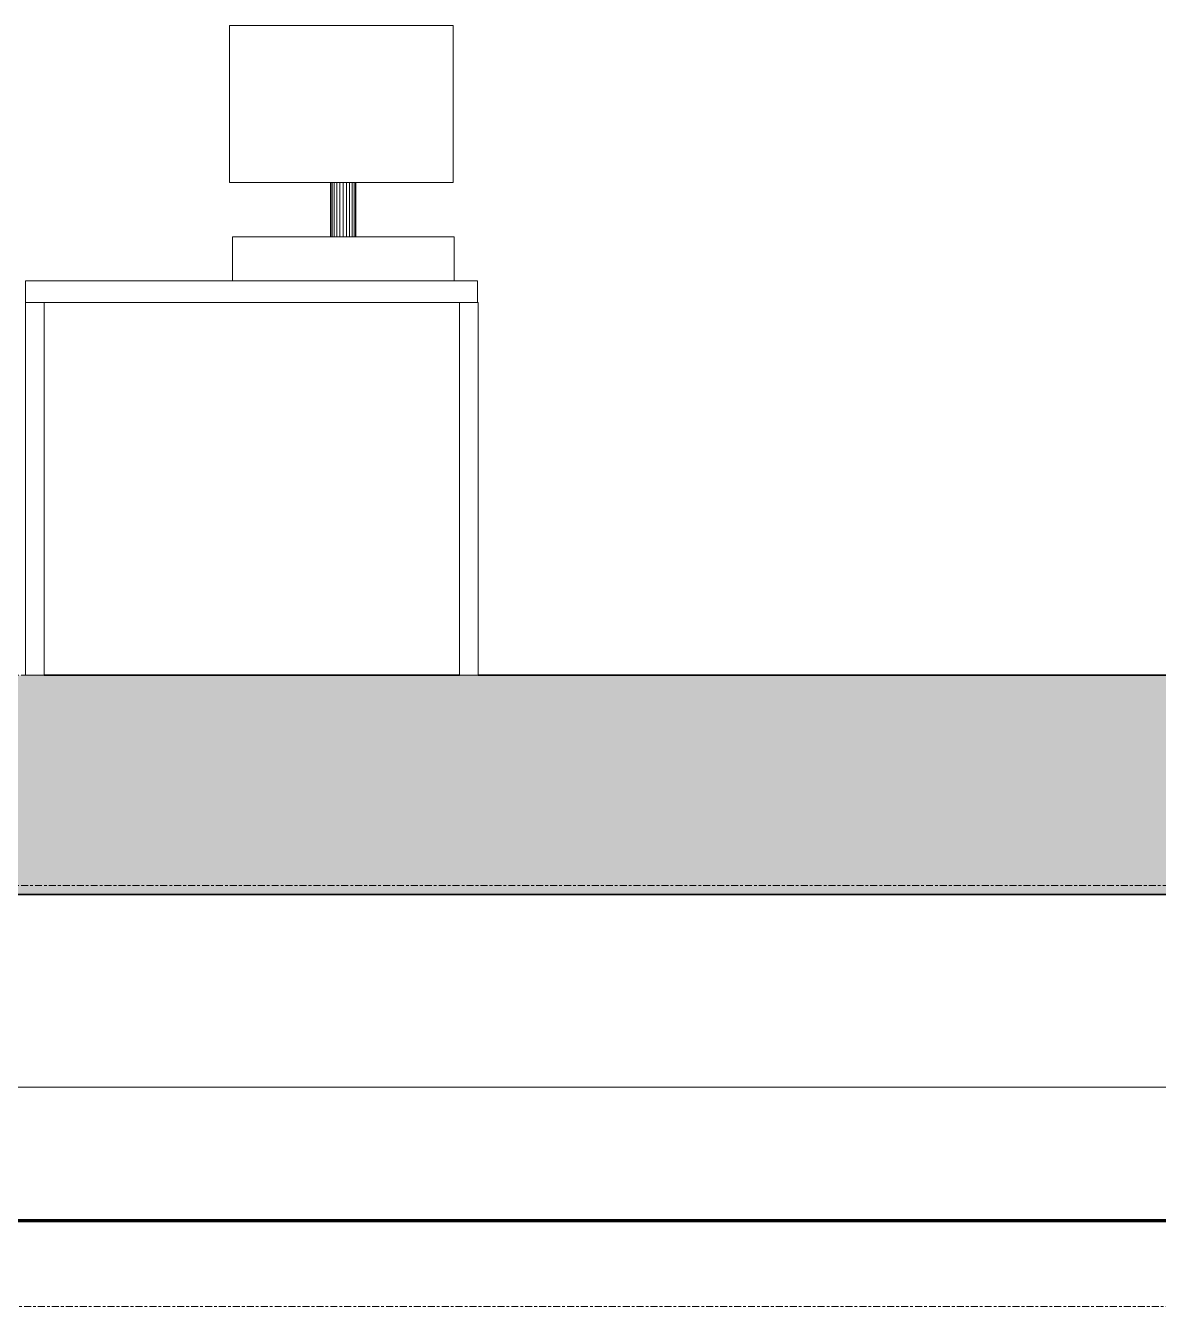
# Model space of a CAD drawing. Header units: centimetres. Extents: x -13689 to 3489, y -437 to 1921.
# Drawn here: x -3296.9 to -3038.6, y -50 to 242.2 of the extents above; entities that cross this region are included whole.
import ezdxf

# ---------------------------------------------------------------- set-up
doc = ezdxf.new("R2010")
doc.units = ezdxf.units.CM
doc.linetypes.add('Centre', pattern=[3.175, 0.635, -0.475, 1.59, -0.475])
for name, color, linetype, lineweight in [('A-FLOR', 7, 'Continuous', 9), ('A-FLOR-LEVL', 7, 'Continuous', 9), ('A-FLOR-PATT', 7, 'Continuous', 35), ('C-BLDG-PADS', 7, 'Continuous', 9), ('C-TOPO', 7, 'Continuous', 9), ('M-EQPM', 7, 'Continuous', 9)]:
    doc.layers.add(name, color=color, linetype=linetype, lineweight=lineweight)

# ---------------------------------------------------------------- blocks, each defined once
blk = doc.blocks.new('PQ_RVR_EST-01_ZZ_ZZ_MO_T_A_rvt-2-Sección 3-2')
at = {"layer": 'A-FLOR-PATT', "lineweight": 9, "true_color": 0x9a9a9a}
blk.add_hatch(color=253, dxfattribs=at).paths.add_polyline_path([(2109.22, 44), (2109.22, 94), (-4380.02, 94), (-4380.02, 44), (2057.62, 44)])
at = {"layer": 'A-FLOR', "lineweight": 35}
for p, q in [((-2330.87, 94), (-2425.56, 94)), ((-1333.55, 94), (-2326.62, 94)), ((-4380.02, 44), (1957.62, 44))]:
    blk.add_line(p, q, dxfattribs=at)
blk = doc.blocks.new('EQ-05-013 - EQ-05-013_dwg_Agrupar_512-1554282-Sección 3-2')
at = {"layer": 'M-EQPM', "color": 253, "true_color": 0x999999}
for p, q in [((-2382.61, 194), (-2332.11, 194)), ((-2382.61, 194), (-2382.61, 184)), ((-2382.61, 184), (-2382.61, 194)), ((-2332.11, 194), (-2332.11, 184)), ((-2332.11, 184), (-2332.11, 194))]:
    blk.add_line(p, q, dxfattribs=at)
at = {"layer": 'M-EQPM', "color": 253, "true_color": 0x999999, "flags": 128}
for points in [[(-2332.11, 184), (-2332.11, 194), (-2382.61, 194)], [(-2332.11, 194), (-2382.61, 194), (-2382.61, 184)]]:
    blk.add_lwpolyline(points, dxfattribs=at)
blk = doc.blocks.new('EQ-05-013 - EQ-05-013_dwg_Agrupar_939-1554283-Sección 3-2')
at = {"layer": 'M-EQPM', "color": 251, "true_color": 0x666666}
for p, q in [((-2360.31, 206.4), (-2360.31, 194)), ((-2360.31, 206.4), (-2360.31, 194)), ((-2360.31, 194), (-2360.31, 206.4)), ((-2360.21, 206.4), (-2360.21, 194)), ((-2360.21, 206.4), (-2360.21, 194)), ((-2360.21, 194), (-2360.21, 206.4)), ((-2359.92, 206.4), (-2359.92, 194)), ((-2359.92, 206.4), (-2359.92, 194)), ((-2359.92, 194), (-2359.92, 206.4)), ((-2359.46, 206.4), (-2359.46, 194)), ((-2359.46, 206.4), (-2359.46, 194)), ((-2359.46, 194), (-2359.46, 206.4)), ((-2358.86, 206.4), (-2358.86, 194)), ((-2358.86, 206.4), (-2358.86, 194)), ((-2358.86, 194), (-2358.86, 206.4)), ((-2358.16, 206.4), (-2358.16, 194)), ((-2358.16, 206.4), (-2358.16, 194)), ((-2358.16, 194), (-2358.16, 206.4)), ((-2357.41, 206.4), (-2357.41, 194)), ((-2357.41, 206.4), (-2357.41, 194)), ((-2357.41, 194), (-2357.41, 206.4)), ((-2356.66, 206.4), (-2356.66, 194)), ((-2356.66, 206.4), (-2356.66, 194)), ((-2356.66, 194), (-2356.66, 206.4)), ((-2355.96, 206.4), (-2355.96, 194)), ((-2355.96, 206.4), (-2355.96, 194)), ((-2355.96, 194), (-2355.96, 206.4)), ((-2355.36, 206.4), (-2355.36, 194)), ((-2355.36, 206.4), (-2355.36, 194)), ((-2355.36, 194), (-2355.36, 206.4)), ((-2354.9, 206.4), (-2354.9, 194)), ((-2354.9, 206.4), (-2354.9, 194)), ((-2354.9, 194), (-2354.9, 206.4)), ((-2354.61, 206.4), (-2354.61, 194)), ((-2354.61, 206.4), (-2354.61, 194)), ((-2354.61, 194), (-2354.61, 206.4)), ((-2354.51, 206.4), (-2354.51, 194)), ((-2354.51, 206.4), (-2354.51, 194)), ((-2354.51, 194), (-2354.51, 206.4))]:
    blk.add_line(p, q, dxfattribs=at)
blk = doc.blocks.new('EQ-05-013 - EQ-05-013_dwg_Agrupar_940-1554284-Sección 3-2')
at = {"layer": 'M-EQPM', "color": 253, "true_color": 0x999999}
for p, q in [((-2383.31, 242.2), (-2332.31, 242.2)), ((-2383.31, 242.2), (-2383.31, 206.4)), ((-2332.31, 242.2), (-2383.31, 242.2)), ((-2383.31, 206.4), (-2383.31, 242.2)), ((-2332.31, 242.2), (-2332.31, 206.4)), ((-2383.31, 206.4), (-2332.31, 206.4)), ((-2332.31, 206.4), (-2383.31, 206.4))]:
    blk.add_line(p, q, dxfattribs=at)
at = {"layer": 'M-EQPM', "color": 253, "true_color": 0x999999, "flags": 128}
for points in [[(-2332.31, 206.4), (-2332.31, 242.2), (-2383.31, 242.2)], [(-2383.31, 242.2), (-2383.31, 206.4), (-2332.31, 206.4), (-2332.31, 242.2)]]:
    blk.add_lwpolyline(points, dxfattribs=at)
blk = doc.blocks.new('EQ-05-013 - EQ-05-013_dwg_Agrupar_937-1554286-Sección 3-2')
for name in ['EQ-05-013 - EQ-05-013_dwg_Agrupar_940-1554284-Sección 3-2', 'EQ-05-013 - EQ-05-013_dwg_Agrupar_939-1554283-Sección 3-2', 'EQ-05-013 - EQ-05-013_dwg_Agrupar_512-1554282-Sección 3-2']:
    blk.add_blockref(name, (0, 0))
blk = doc.blocks.new('EQ-05-013 - EQ-05-013_dwg_Agrupar_546-1554287-Sección 3-2')
at = {"layer": 'M-EQPM', "color": 136, "true_color": 0x007f7f}
for p, q in [((-2429.81, 179), (-2429.81, 184)), ((-2326.79, 184), (-2429.81, 184)), ((-2429.81, 179), (-2429.81, 184)), ((-2326.79, 179), (-2326.79, 184)), ((-2326.79, 184), (-2326.79, 179)), ((-2429.81, 179), (-2326.79, 179)), ((-2429.81, 179), (-2326.79, 179))]:
    blk.add_line(p, q, dxfattribs=at)
at = {"layer": 'M-EQPM', "color": 136, "true_color": 0x007f7f, "flags": 128}
blk.add_lwpolyline([(-2326.79, 184), (-2429.81, 184), (-2429.81, 179), (-2326.79, 179), (-2326.79, 184), (-2429.81, 184)], dxfattribs=at)
blk = doc.blocks.new('EQ-05-013 - EQ-05-013_dwg_Agrupar_590-1554290-Sección 3-2')
at = {"layer": 'M-EQPM', "color": 251, "true_color": 0x666666}
for p, q in [((-2429.81, 179), (-2429.81, 94)), ((-2429.81, 94), (-2429.81, 179)), ((-2425.56, 179), (-2425.56, 94)), ((-2425.56, 179), (-2425.56, 94)), ((-2425.56, 94), (-2429.81, 94)), ((-2429.81, 94), (-2425.56, 94))]:
    blk.add_line(p, q, dxfattribs=at)
at = {"layer": 'M-EQPM', "color": 251, "true_color": 0x666666, "flags": 128}
blk.add_lwpolyline([(-2429.81, 179), (-2429.81, 94), (-2425.56, 94), (-2425.56, 179)], dxfattribs=at)
blk = doc.blocks.new('EQ-05-013 - EQ-05-013_dwg_Agrupar_473-1554291-Sección 3-2')
blk.add_blockref('EQ-05-013 - EQ-05-013_dwg_Agrupar_590-1554290-Sección 3-2', (0, 0))
blk = doc.blocks.new('EQ-05-013 - EQ-05-013_dwg_Agrupar_590-1554294-Sección 3-2')
at = {"layer": 'M-EQPM', "color": 251, "true_color": 0x666666}
for p, q in [((-2330.87, 179), (-2330.87, 94)), ((-2330.87, 94), (-2330.87, 179)), ((-2326.79, 179), (-2326.62, 179)), ((-2326.62, 179), (-2326.79, 179)), ((-2326.62, 179), (-2326.79, 179)), ((-2326.62, 179), (-2326.62, 94)), ((-2326.62, 179), (-2326.62, 94)), ((-2326.62, 94), (-2330.87, 94)), ((-2330.87, 94), (-2326.62, 94))]:
    blk.add_line(p, q, dxfattribs=at)
at = {"layer": 'M-EQPM', "color": 251, "true_color": 0x666666, "flags": 128}
blk.add_lwpolyline([(-2330.87, 179), (-2330.87, 94), (-2326.62, 94), (-2326.62, 179)], dxfattribs=at)
blk = doc.blocks.new('EQ-05-013 - EQ-05-013_dwg_Agrupar_515-1554295-Sección 3-2')
blk.add_blockref('EQ-05-013 - EQ-05-013_dwg_Agrupar_590-1554294-Sección 3-2', (0, 0))
blk = doc.blocks.new('EQ-05-013 - EQ-05-013_dwg_Agrupar_472-1554296-Sección 3-2')
for name in ['EQ-05-013 - EQ-05-013_dwg_Agrupar_546-1554287-Sección 3-2', 'EQ-05-013 - EQ-05-013_dwg_Agrupar_473-1554291-Sección 3-2', 'EQ-05-013 - EQ-05-013_dwg_Agrupar_515-1554295-Sección 3-2']:
    blk.add_blockref(name, (0, 0))
blk = doc.blocks.new('EQ-05-013 - EQ-05-013_dwg_Agrupar_517-1554297-Sección 3-2')
for name in ['EQ-05-013 - EQ-05-013_dwg_Agrupar_937-1554286-Sección 3-2', 'EQ-05-013 - EQ-05-013_dwg_Agrupar_472-1554296-Sección 3-2']:
    blk.add_blockref(name, (0, 0))
blk = doc.blocks.new('EQ-05-013 - EQ-05-013_dwg-1554281-Sección 3-2')
blk.add_blockref('EQ-05-013 - EQ-05-013_dwg_Agrupar_517-1554297-Sección 3-2', (0, 0))
blk = doc.blocks.new('EQ-05-013 - EQ-05-013-1554300-Sección 3-2')
blk.add_blockref('EQ-05-013 - EQ-05-013_dwg-1554281-Sección 3-2', (0, 0))
blk = doc.blocks.new('PQ_RVR_MEP-01_ZZ_ZZ_MO_T_A_rvt-2-Sección 3-2')
at = {"layer": 'M-EQPM', "lineweight": 9}
blk.add_blockref('EQ-05-013 - EQ-05-013-1554300-Sección 3-2', (0, 0), dxfattribs=at)

msp = doc.modelspace()

# ---------------------------------------------------------------- hatches: boundary and pattern name
at = {"layer": 'A-FLOR-PATT', "lineweight": 9, "true_color": 0x9a9a9a}
msp.add_hatch(color=253, dxfattribs=at).paths.add_polyline_path([(1190.493, 44), (1190.493, 94), (-5247.138, 94), (-5247.138, 44), (1147.772, 44)])

# ---------------------------------------------------------------- linework, layer by layer
at = {"layer": 'A-FLOR', "lineweight": 35}
for p, q in [((-3197.995, 94), (-3292.685, 94)), ((-2200.668, 94), (-3193.745, 94)), ((-5247.138, 44), (1090.493, 44))]:
    msp.add_line(p, q, dxfattribs=at)
at = {"layer": 'A-FLOR-LEVL', "color": 253, "linetype": 'Centre', "true_color": 0xaaaaaa}
for p, q in [((-5531.107, 94), (1483.786, 94)), ((-5531.107, 46.025), (1610.786, 46.025)), ((-5531.107, 0), (1483.786, 0)), ((1610.786, -50), (-5531.107, -50))]:
    msp.add_line(p, q, dxfattribs=at)
at = {"layer": 'C-BLDG-PADS', "color": 253, "lineweight": 18, "true_color": 0xaaaaaa}
for p, q in [((1190.493, 0), (-5247.138, 0)), ((-5247.138, -30.48), (1190.493, -30.48))]:
    msp.add_line(p, q, dxfattribs=at)
at = {"layer": 'C-TOPO', "color": 253, "true_color": 0xaaaaaa}
msp.add_line((-3482.544, -30.496), (-2022.244, -30.496), dxfattribs=at)
at = {"layer": 'C-TOPO', "color": 253, "lineweight": 70, "true_color": 0xaaaaaa}
msp.add_line((-2022.244, -30.496), (-3482.543, -30.496), dxfattribs=at)

# ---------------------------------------------------------------- block references
at = {"lineweight": 5}
for name in ['PQ_RVR_EST-01_ZZ_ZZ_MO_T_A_rvt-2-Sección 3-2', 'PQ_RVR_MEP-01_ZZ_ZZ_MO_T_A_rvt-2-Sección 3-2']:
    msp.add_blockref(name, (-867.123, 0), dxfattribs=at)

doc.saveas('drawing.dxf')
